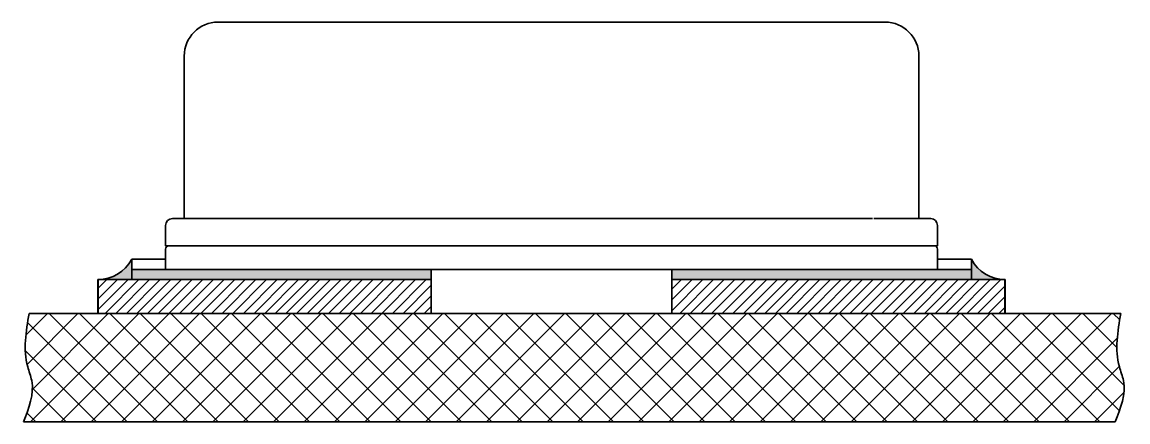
# Model space of a CAD drawing. Header units: inches. Extents: x -14 to 5184, y -66 to 1689.
# Drawn here: x 1913.69 to 1946.35, y 1388.92 to 1400.72 of the extents above; entities that cross this region are included whole.
import ezdxf

# ---------------------------------------------------------------- set-up
doc = ezdxf.new("R2010")
doc.units = ezdxf.units.IN
doc.header["$MEASUREMENT"] = 0
pattern_1 = [(45, (-1859.833522509346, -828.9659978927461), (-0.1571544821187102, 0.1571544821187102), [])]

msp = doc.modelspace()

# ---------------------------------------------------------------- hatches: boundary and pattern name
at = {"lineweight": 9, "transparency": 33554607}
h = msp.add_hatch(color=0, dxfattribs=at)
h.dxf.hatch_style = 1
edge = h.paths.add_edge_path()
edge.add_arc((1915.932330866237, 1394.243898566468), 1.124149387349941, 269.7165871947986, 332.2087934441704)
edge.add_line((1916.92681248078, 1393.71976293191), (1916.92677029904, 1393.119762931783))
edge.add_line((1916.92677029904, 1393.119762931783), (1915.92677029904, 1393.119762931782))
h = msp.add_hatch(color=0, dxfattribs=at)
h.dxf.hatch_style = 1
edge = h.paths.add_edge_path()
edge.add_arc((1915.932330865429, 1394.243898479343), 1.124149387349941, -90.28341243251862, -27.79120618314694)
edge.add_line((1916.926812483382, 1393.719762851254), (1916.926770305544, 1393.119762851126))
edge.add_line((1916.926770305544, 1393.119762851126), (1915.926770305543, 1393.119762844621))
h = msp.add_hatch(color=0, dxfattribs=at)
h.dxf.hatch_style = 1
edge = h.paths.add_edge_path()
edge.add_arc((1915.932330865429, 1394.243898479343), 1.124149387349941, -90.28341243251862, -27.79120618314694)
edge.add_line((1916.926812483382, 1393.719762851254), (1916.926770305544, 1393.119762851126))
edge.add_line((1916.926770305544, 1393.119762851126), (1915.926770305543, 1393.119762844621))
h = msp.add_hatch(color=0, dxfattribs=at)
h.dxf.hatch_style = 1
edge = h.paths.add_edge_path()
edge.add_arc((1942.72129400231, 1394.243898566468), 1.124149387349941, 207.7912065558297, 270.28341280520135, ccw=False)
edge.add_line((1941.726812387766, 1393.71976293191), (1941.726854569506, 1393.119762931783))
edge.add_line((1941.726854569507, 1393.119762931783), (1942.726854569507, 1393.119762931782))
h = msp.add_hatch(color=0, dxfattribs=at)
h.dxf.hatch_style = 1
edge = h.paths.add_edge_path()
edge.add_arc((1942.721294003118, 1394.243898479343), 1.124149387349941, 567.791206183147, 630.2834124325186, ccw=False)
edge.add_line((1941.726812385165, 1393.719762851254), (1941.726854563003, 1393.119762851126))
edge.add_line((1941.726854563002, 1393.119762851126), (1942.726854563003, 1393.119762844621))
h = msp.add_hatch(color=0, dxfattribs=at)
h.dxf.hatch_style = 1
h.paths.add_polyline_path([(1918.926812411019, 1393.119763017147), (1917.926812423541, 1393.119763063045), (1917.026812388959, 1393.119762936281), (1916.926812387766, 1393.119762932035), (1916.926770312153, 1393.419763053372), (1917.026812388959, 1393.419763181875), (1917.926812391343, 1393.419763181875), (1925.766018490047, 1393.419763181875), (1925.769146673478, 1393.119885091894)])
h = msp.add_hatch(color=0, dxfattribs=at)
h.dxf.hatch_style = 1
h.paths.add_polyline_path([(1939.726812457527, 1393.119763017147), (1940.726812445006, 1393.119763063045), (1941.626812479588, 1393.119762936281), (1941.726812480781, 1393.119762932035), (1941.726854556393, 1393.419763053372), (1941.626812479588, 1393.419763181875), (1940.726812477204, 1393.419763181875), (1932.887606378499, 1393.419763181875), (1932.884478195068, 1393.119885091894)])
at = {"lineweight": 9, "transparency": 33554687}
h = msp.add_hatch(dxfattribs=at)
h.set_pattern_fill('ANSI31', color=0, scale=0.07)
h.set_pattern_definition(pattern_1)
h.paths.add_polyline_path([(1925.769147310506, 1393.11976293191), (1916.926812387766, 1393.11976293191), (1915.9392088417, 1393.11976293191), (1915.9392088417, 1392.11976293191), (1925.774362011232, 1392.11976293191)])
h = msp.add_hatch(dxfattribs=at)
h.set_pattern_fill('ANSI31', color=0, scale=0.07)
h.set_pattern_definition(pattern_1)
h.paths.add_polyline_path([(1932.884477558041, 1393.11976293191), (1941.72681248078, 1393.11976293191), (1942.714416026846, 1393.11976293191), (1942.714416026846, 1392.11976293191), (1932.879262857315, 1392.11976293191)])
at = {"lineweight": 9, "transparency": 33554607}
h = msp.add_hatch(dxfattribs=at)
h.set_pattern_fill('ANSI37', color=0, scale=0.2)
h.set_pattern_definition([(45, (-1940.761880814674, -825.9802370637208), (-0.4490128060534576, 0.4490128060534577), []), (135, (-1940.761880814674, -825.9802370637208), (-0.4490128060534577, -0.4490128060534576), [])])
edge = h.paths.add_edge_path()
edge.add_spline(control_points=[(1913.895677499938, 1392.119762757478), (1913.803059961109, 1391.587130147873), (1913.688522327712, 1390.910588273833), (1914.104394336788, 1389.878583496937), (1913.891117214076, 1389.328984526759), (1913.732314803157, 1388.919762757479)], knot_values=[0.0172666892228944, 0.0172666892228944, 0.0172666892228944, 0.0172666892228944, 1.593867070855255, 2.020849733195784, 3.265571806426403, 3.265571806426403, 3.265571806426403, 3.265571806426403], degree=3, periodic=0)
edge.add_line((1913.732314803157, 1388.91976293191), (1945.977907341688, 1388.91976293191))
edge.add_spline(control_points=[(1945.977907341688, 1388.919762757479), (1946.136709752606, 1389.328984526759), (1946.349986875318, 1389.878583496937), (1945.934114866242, 1390.910588273833), (1946.04865249964, 1391.587130147873), (1946.141270038468, 1392.119762757478)], knot_values=[0.01726668922289454, 0.01726668922289454, 0.01726668922289454, 0.01726668922289454, 1.261988762453514, 1.688971424794043, 3.265571806426403, 3.265571806426403, 3.265571806426403, 3.265571806426403], degree=3, periodic=0)
edge.add_line((1946.141270038468, 1392.119762757478), (1913.895677499938, 1392.119762757478))

# ---------------------------------------------------------------- linework, layer by layer
at = {"lineweight": 35, "transparency": 33554607}
for p, q in [((1919.689248241613, 1400.719762960231), (1919.479041828505, 1400.719762921179)), ((1919.874859015878, 1400.719762974835), (1919.648720804639, 1400.719762956034)), ((1919.874986771231, 1400.719762975134), (1920.194451617871, 1400.71976299234)), ((1920.584189667506, 1400.719763005907), (1920.19445172976, 1400.71976299234)), ((1920.584409599232, 1400.719763006198), (1921.025438691721, 1400.719763016193)), ((1936.726812412809, 1400.719763023704), (1921.926812412808, 1400.719763023704)), ((1936.726812412809, 1400.719763023704), (1937.628427700864, 1400.719763016189)), ((1938.065793475483, 1400.719763005999), (1937.62842852712, 1400.719763016203)), ((1938.065612537052, 1400.719763006301), (1938.459274847924, 1400.719762992335)), ((1938.776456693702, 1400.719762975001), (1938.459274977331, 1400.719762992335)), ((1938.776456693702, 1400.719762975001), (1939.058537914343, 1400.719762949484)), ((1918.476812383593, 1399.719762916611), (1918.476812383593, 1394.919762916611)), ((1940.176812383593, 1394.919762916611), (1940.176812383593, 1399.719762916611)), ((1917.926812383593, 1394.719762916611), (1917.926812383593, 1394.119762916611)), ((1918.442434265344, 1394.91976298289), (1918.128960731712, 1394.919762922196)), ((1918.74486570606, 1394.919763005914), (1918.393421862439, 1394.919762977807)), ((1918.745059632921, 1394.919763007426), (1919.239822538809, 1394.919763034065)), ((1919.845804152502, 1394.919763055592), (1920.528630982076, 1394.919763071062)), ((1936.726812428907, 1394.919763082714), (1921.926812428907, 1394.919763082714)), ((1936.726812428907, 1394.919763082714), (1938.12510502951, 1394.91976307106)), ((1938.804695993585, 1394.919763054173), (1938.125106362761, 1394.919763071136)), ((1938.841267309587, 1394.919763054625), (1939.444901559655, 1394.919763032689)), ((1939.906350673332, 1394.919763007575), (1940.260229726113, 1394.919762977729)), ((1940.726812383593, 1394.719762916611), (1940.726812383593, 1394.119762916611)), ((1918.041858045348, 1394.119762958243), (1917.927346523296, 1394.119762919468)), ((1918.094333091413, 1394.119763077995), (1918.026887443498, 1394.119763063552)), ((1918.169243455317, 1394.119763084283), (1918.290460974644, 1394.119763090864)), ((1918.42776475887, 1394.119763095783), (1918.595776104837, 1394.119763099627)), ((1918.926812434273, 1394.119763102385), (1939.726812434274, 1394.119763102385)), ((1939.726812434274, 1394.119763102385), (1940.058056680718, 1394.119763099623)), ((1940.225860109677, 1394.119763095783), (1940.05784876371, 1394.119763099627)), ((1940.212702253159, 1394.119763096158), (1940.363253272813, 1394.11976309086)), ((1940.48438141323, 1394.119763084283), (1940.363163893903, 1394.119763090864)), ((1940.461812344366, 1394.119763085748), (1940.554327262427, 1394.119763078512)), ((1940.559291777134, 1394.119763077995), (1940.626737425049, 1394.119763063552)), ((1940.611766823199, 1394.119762958243), (1940.726278345251, 1394.119762919468)), ((1940.655362850325, 1394.11976294951), (1940.726812155748, 1394.11976291667)), ((1916.926770325267, 1393.719763174961), (1916.92677029904, 1393.119762931783)), ((1917.026812388959, 1393.719762936281), (1916.926812387766, 1393.71976293191)), ((1916.926812387766, 1393.71976293191), (1916.926812387766, 1393.11976293191)), ((1917.026812388959, 1393.719762936281), (1916.926812387766, 1393.71976293191)), ((1916.926812387766, 1393.71976293191), (1916.926812387766, 1393.11976293191)), ((1917.026812479588, 1393.719762936281), (1916.92681248078, 1393.71976293191)), ((1916.92681248078, 1393.71976293191), (1916.92681248078, 1393.11976293191)), ((1917.926812391343, 1393.719762936281), (1917.026812388959, 1393.719762936281)), ((1917.926812391343, 1393.719762936281), (1917.026812388959, 1393.719762936281)), ((1917.026812479588, 1393.719762936281), (1917.926812445006, 1393.719762936281)), ((1941.626812388959, 1393.719762936281), (1940.726812423541, 1393.719762936281)), ((1940.726812477204, 1393.719762936281), (1941.626812479588, 1393.719762936281)), ((1941.626812388959, 1393.719762936281), (1941.726812387767, 1393.71976293191)), ((1941.626812479588, 1393.719762936281), (1941.726812480781, 1393.71976293191)), ((1941.726812387767, 1393.71976293191), (1941.726812387767, 1393.11976293191)), ((1941.726812480781, 1393.71976293191), (1941.726812480781, 1393.11976293191)), ((1941.72685454328, 1393.719763174961), (1941.726854569507, 1393.119762931783)), ((1916.92677029904, 1393.619762931783), (1916.92677029904, 1393.119762931783)), ((1916.92677029904, 1393.619762931783), (1916.92677029904, 1393.119762931783)), ((1941.726854569507, 1393.619762931783), (1941.726854569507, 1393.119762931783)), ((1941.726854569507, 1393.619762931783), (1941.726854569507, 1393.119762931783)), ((1917.026812479588, 1393.119762936281), (1916.92681248078, 1393.11976293191)), ((1917.029674531959, 1393.119762936152), (1916.92681248078, 1393.11976293191)), ((1917.029716620686, 1393.119762936279), (1916.926854569507, 1393.119762932037)), ((1917.029716620686, 1393.119762936279), (1916.926854569507, 1393.119762932037)), ((1917.026770300233, 1393.119762936154), (1917.926770302617, 1393.119762936153)), ((1917.026812388959, 1393.119762936281), (1917.926812391343, 1393.119762936281)), ((1917.026812388959, 1393.119762936281), (1917.926812391343, 1393.119762936281)), ((1917.926812445006, 1393.119762936281), (1917.026812479588, 1393.119762936281)), ((1940.726812423541, 1393.119762936281), (1941.626812388959, 1393.119762936281)), ((1941.626812479588, 1393.119762936281), (1940.726812477204, 1393.119762936281)), ((1941.626854568314, 1393.119762936154), (1940.72685456593, 1393.119762936153)), ((1941.623908247861, 1393.119762936279), (1941.72677029904, 1393.119762932037)), ((1941.623950336588, 1393.119762936152), (1941.726812387767, 1393.11976293191)), ((1941.626812388959, 1393.119762936281), (1941.726812387767, 1393.11976293191))]:
    msp.add_line(p, q, dxfattribs=at)
at = {"color": 0, "lineweight": 35, "transparency": 33554607}
for p, q in [((1917.92681242354, 1394.019763063044), (1917.92681242354, 1393.719762936281)), ((1940.726812423541, 1394.019763063044), (1940.726812423541, 1393.719762936281)), ((1940.726812445006, 1394.019763063044), (1940.726812445006, 1393.719762936281)), ((1917.926812391343, 1393.719762936281), (1917.926812391343, 1393.419763181875)), ((1940.726812423541, 1393.719762936281), (1940.726812423541, 1393.419763181875)), ((1916.92677029904, 1393.119762931783), (1916.926770299039, 1393.619762931783)), ((1917.92681242354, 1393.419763181875), (1925.766018490047, 1393.419763181875)), ((1925.774362011232, 1392.11976293191), (1925.774362011232, 1393.419763181875)), ((1925.774362011232, 1393.419763181875), (1932.879263280975, 1393.419753147999)), ((1932.879262857315, 1392.11976293191), (1932.879262857315, 1393.419763181875)), ((1940.726812445006, 1393.419763181875), (1932.887606378499, 1393.419763181875)), ((1941.726854569507, 1393.119762931783), (1941.726854569508, 1393.619762931783)), ((1916.92677029904, 1393.119762931783), (1915.92677029904, 1393.119762931783)), ((1916.92677029904, 1393.119762931783), (1915.92677029904, 1393.119762931783)), ((1916.92677029904, 1393.119762931783), (1915.92677029904, 1393.119762931783)), ((1916.92677029904, 1393.119762931783), (1915.92677029904, 1393.119762931783)), ((1915.92677029904, 1393.119762931783), (1916.92677029904, 1393.119762931783)), ((1916.926812387766, 1393.11976293191), (1915.926812387766, 1393.11976293191)), ((1915.926812387766, 1393.11976293191), (1915.926812387766, 1392.11976293191)), ((1916.926812387766, 1393.11976293191), (1915.926812387766, 1393.11976293191)), ((1915.926812387766, 1393.11976293191), (1915.926812387766, 1392.11976293191)), ((1916.014257723634, 1393.119762931783), (1916.92677029904, 1393.119762931783)), ((1916.92677029904, 1393.119762931783), (1916.92677029904, 1393.119762931783)), ((1917.926812423541, 1393.119763063045), (1918.926812411019, 1393.119763017147)), ((1917.926812423541, 1393.119763063045), (1918.926812411019, 1393.119763017147)), ((1918.926812411019, 1393.119763017147), (1925.769146673478, 1393.119885091894)), ((1939.726812457527, 1393.119763017147), (1932.884478195068, 1393.119885091894)), ((1940.726812445006, 1393.119763063045), (1939.726812457527, 1393.119763017147)), ((1941.726812480781, 1393.11976293191), (1942.726812480781, 1393.11976293191)), ((1941.726854569507, 1393.119762931783), (1942.726854569507, 1393.119762931783)), ((1941.726854569507, 1393.119762931783), (1942.726854569507, 1393.119762931783)), ((1941.726854569507, 1393.119762931783), (1942.726854569507, 1393.119762931783)), ((1941.726854569507, 1393.119762931783), (1942.726854569507, 1393.119762931783)), ((1942.726854569507, 1393.119762931783), (1941.726854569507, 1393.119762931783)), ((1942.639367144913, 1393.119762931783), (1941.726854569507, 1393.119762931783)), ((1941.726854569507, 1393.119762931783), (1941.726854569507, 1393.119762931783)), ((1942.726812480781, 1393.11976293191), (1942.726812480781, 1392.11976293191)), ((1913.895677499938, 1392.119762757478, -0.001435997705754557), (1946.141270038468, 1392.119762757478, -0.001435997705754557)), ((1915.926770299039, 1392.119762931783), (1918.926770299039, 1392.119762931782)), ((1915.926812387766, 1392.11976293191), (1918.926812387766, 1392.11976293191)), ((1915.926812387766, 1392.11976293191), (1918.926812387766, 1392.11976293191)), ((1942.726812480781, 1392.11976293191), (1939.726812480781, 1392.11976293191)), ((1942.726854569507, 1392.119762931783), (1939.726854569507, 1392.119762931782)), ((1913.732314803157, 1388.91976293191), (1945.977907341688, 1388.91976293191))]:
    msp.add_line(p, q, dxfattribs=at)
for points in [[(1916.926811964092, 1393.419763181875), (1925.774361587558, 1393.419763181875), (1925.774362011232, 1393.11976293191), (1916.926812387766, 1393.11976293191)], [(1941.726812904454, 1393.419763181875), (1932.879263280989, 1393.419763181875), (1932.879262857315, 1393.11976293191), (1941.72681248078, 1393.11976293191)], [(1915.9392088417, 1393.11976293191), (1925.774362011232, 1393.11976293191), (1925.774362011232, 1392.11976293191), (1915.9392088417, 1392.11976293191)], [(1942.714416026846, 1393.11976293191), (1932.879262857315, 1393.11976293191), (1932.879262857315, 1392.11976293191), (1942.714416026846, 1392.11976293191)]]:
    msp.add_lwpolyline(points, close=True, dxfattribs=at)
at = {"lineweight": 35, "transparency": 33554607}
for centre, radius, start, end in [((1919.476812383593, 1399.719762916611), 0.9999999999999998, 90, 180), ((1939.176812383593, 1399.719762916611), 0.9999999999999998, 0, 90), ((1918.126812383593, 1394.719762916611), 0.1999999999999996, 90, 180), ((1940.526812383592, 1394.719762916611), 0.1999999999999996, 0, 90), ((1918.026812423541, 1394.019763063044), 0.09999999999999898, 90, 180), ((1940.626812423541, 1394.019763063044), 0.09999999999999898, 0, 90), ((1940.626812445006, 1394.019763063044), 0.09999999999999898, 0, 90)]:
    msp.add_arc(centre, radius, start, end, dxfattribs=at)
at = {"color": 0, "lineweight": 35, "transparency": 33554607}
for centre, start, end in [((1915.932981692417, 1394.242813721955), 269.6831108623767, 332.242270522017), ((1915.932981693218, 1394.242813809076), 269.6831104897309, 332.2422701493222), ((1915.932981692417, 1394.242813721955), 269.6831108623767, 332.242270522017), ((1942.720643175328, 1394.242813809076), 207.7577298506778, 270.3168895102821), ((1942.72064317613, 1394.242813721955), 207.757729477983, 270.3168891376233)]:
    msp.add_arc(centre, 1.123068054220185, start, end, dxfattribs=at)
at = {"lineweight": 35, "transparency": 33554607}
for points in [[(1921.926812412808, 1400.719763023704), (1921.619510137327, 1400.719763023704), (1921.322520519591, 1400.719763022104), (1921.025437669147, 1400.71976301621)], [(1939.176812383593, 1400.719762916611), (1939.176812387257, 1400.719762930045), (1939.122769940229, 1400.719762943789), (1939.00495474986, 1400.719762956031)], [(1919.845473677618, 1394.919763054112), (1919.630266558958, 1394.919763048485), (1919.427406386826, 1394.919763042342), (1919.23982276108, 1394.919763034065)], [(1921.926812428907, 1394.919763082714), (1921.450238053103, 1394.919763082714), (1920.989491431066, 1394.919763082808), (1920.528629289274, 1394.919763071146)], [(1939.906529737261, 1394.919763006099), (1939.765722864088, 1394.919763016035), (1939.601527222286, 1394.919763025936), (1939.41383430157, 1394.919763034064)], [(1940.526812383592, 1394.919762916611), (1940.526812389276, 1394.919762937443), (1940.442919500591, 1394.919762961344), (1940.260233225978, 1394.919762977811)], [(1918.290460948563, 1394.119763091704), (1918.332865389843, 1394.119763128433), (1918.3788261452, 1394.119763088838), (1918.427614143025, 1394.119763058854)], [(1918.595775091257, 1394.119763104574), (1918.7046464317, 1394.119763261269), (1918.813295623544, 1394.119763102385), (1918.926812434273, 1394.119763102385)], [(1940.05784977729, 1394.119763104574), (1939.948978436847, 1394.119763261269), (1939.840329245003, 1394.119763102385), (1939.726812434274, 1394.119763102385)], [(1940.363163919984, 1394.119763091704), (1940.320759478704, 1394.119763128433), (1940.274798723347, 1394.119763088838), (1940.226010725522, 1394.119763058854)], [(1940.363253294263, 1394.1197630917), (1940.406042375673, 1394.119763124705), (1940.443449010622, 1394.119763081465), (1940.475793159298, 1394.119763047935)], [(1940.563721939532, 1394.119763082461), (1940.607384241286, 1394.119763232489), (1940.626812424895, 1394.119763068006), (1940.626812423541, 1394.119763063045)]]:
    msp.add_open_spline(points, degree=3, dxfattribs=at)
for points, knots in [([(1918.089986307542, 1394.119763078359), (1918.090338354636, 1394.11976307785), (1918.090691918635, 1394.119763077333), (1918.091047000673, 1394.119763076806), (1918.111873515674, 1394.119763045919), (1918.138015288456, 1394.119763029119), (1918.169170262389, 1394.11976302884)], [0.247960145974217, 0.247960145974217, 0.247960145974217, 0.247960145974217, 0.25, 0.25, 0.25, 0.3696429161582984, 0.3696429161582984, 0.3696429161582984, 0.3696429161582984]), ([(1940.058056747526, 1394.119763100457), (1940.058957068162, 1394.119763099894), (1940.05985737401, 1394.119763099322), (1940.060757666293, 1394.119763098741), (1940.113572185203, 1394.119763064635), (1940.164373906644, 1394.119763044472), (1940.21269879935, 1394.119763040719)], [0.247960537036811, 0.247960537036811, 0.247960537036811, 0.247960537036811, 0.25, 0.25, 0.25, 0.3696425396920793, 0.3696425396920793, 0.3696425396920793, 0.3696425396920793]), ([(1940.563638561005, 1394.119763078359), (1940.563286513911, 1394.11976307785), (1940.562932949912, 1394.119763077333), (1940.562577867874, 1394.119763076806), (1940.541751352873, 1394.119763045919), (1940.515609580091, 1394.119763029119), (1940.484454606158, 1394.11976302884)], [0.247960145974217, 0.247960145974217, 0.247960145974217, 0.247960145974217, 0.25, 0.25, 0.25, 0.3696429161582984, 0.3696429161582984, 0.3696429161582984, 0.3696429161582984])]:
    msp.add_open_spline(points, degree=3, knots=knots, dxfattribs=at)
at = {"color": 0, "lineweight": 35, "transparency": 33554607}
for points in [[(1913.895677499938, 1392.119762757478, -0.001435997705754557), (1913.803059961109, 1391.587130147873, -0.04513982798399805), (1913.688522327712, 1390.910588273833, -0.1002322889831104), (1914.104394336788, 1389.878583496937, -0.1044511568979655), (1913.891117214076, 1389.328984526759, -0.04457943541493806), (1913.732314803157, 1388.919762757479)], [(1946.141270038468, 1392.119762757478, -0.001435997705754557), (1946.04865249964, 1391.587130147873, -0.04513982798399805), (1945.934114866242, 1390.910588273833, -0.1002322889831104), (1946.349986875318, 1389.878583496937, -0.1044511568979655), (1946.136709752606, 1389.328984526759, -0.04457943541493806), (1945.977907341688, 1388.919762757479)]]:
    msp.add_open_spline(points, degree=3, knots=[0.0172666892228944, 0.0172666892228944, 0.0172666892228944, 0.0172666892228944, 1.593867070855255, 2.020849733195784, 3.265571806426403, 3.265571806426403, 3.265571806426403, 3.265571806426403], dxfattribs=at)

doc.saveas('drawing.dxf')
